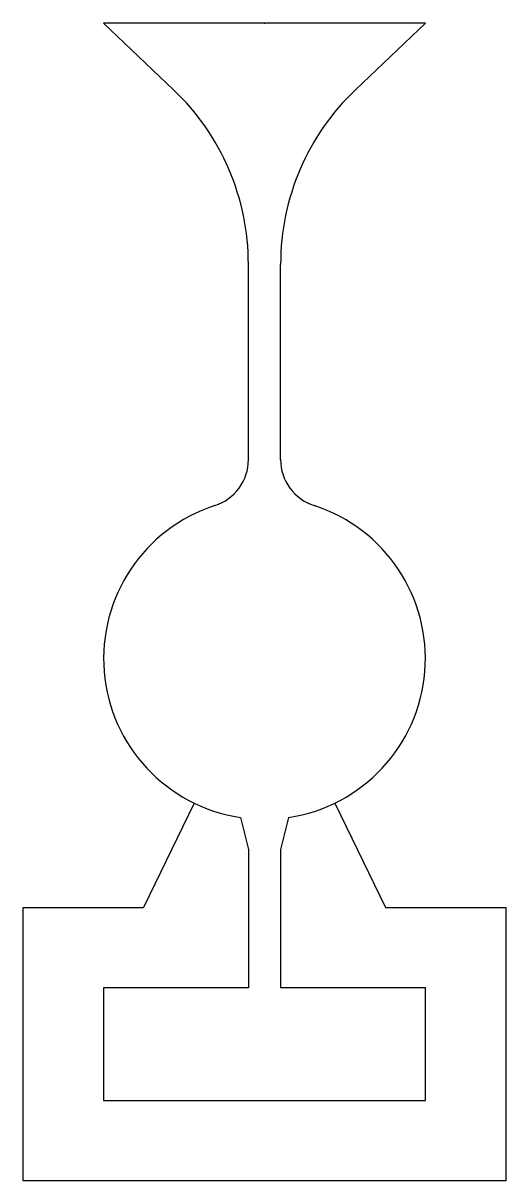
# Model space of a CAD drawing. Header units: millimetres. Extents: x -15 to 15, y -72 to 0.
import ezdxf

# ---------------------------------------------------------------- set-up
doc = ezdxf.new("R2010")
doc.units = ezdxf.units.MM
doc.layers.get('0').update_dxf_attribs({"linetype": 'CONTINUOUS'})

msp = doc.modelspace()

# ---------------------------------------------------------------- linework, layer by layer
for p, q in [((10, 0), (-10, 0)), ((-10, 0), (-5.655, -4.138)), ((5.655, -4.138), (10, 0)), ((-1, -27.146), (-1, -15)), ((1, -27.146), (1, -15)), ((-4.365, -48.512), (-7.513, -55)), ((4.365, -48.512), (7.513, -55)), ((-1.5, -49.402), (-1, -51.402)), ((1.5, -49.402), (1, -51.402)), ((-1, -51.402), (-1, -60)), ((1, -51.402), (1, -60)), ((-15, -72), (-15, -55)), ((-15, -55), (-7.513, -55)), ((7.513, -55), (15, -55)), ((15, -55), (15, -72)), ((-1, -60), (-10, -60)), ((-10, -60), (-10, -67)), ((10, -60), (1, -60)), ((10, -67), (10, -60)), ((-10, -67), (10, -67)), ((15, -72), (-15, -72))]:
    msp.add_line(p, q)
for centre, radius, start, end in [((-16, -15), 15, 0, 46.39718), ((16, -15), 15, 133.60282, 180), ((-4, -27.146), 3, -72.07979, 0), ((4, -27.146), 3, 180, 252.07979), ((0, -39.515), 10, 107.92021, 261.37307), ((0, -39.515), 10, -81.37307, 72.07979)]:
    msp.add_arc(centre, radius, start, end)
msp.add_point((0, 0))

doc.saveas('drawing.dxf')
